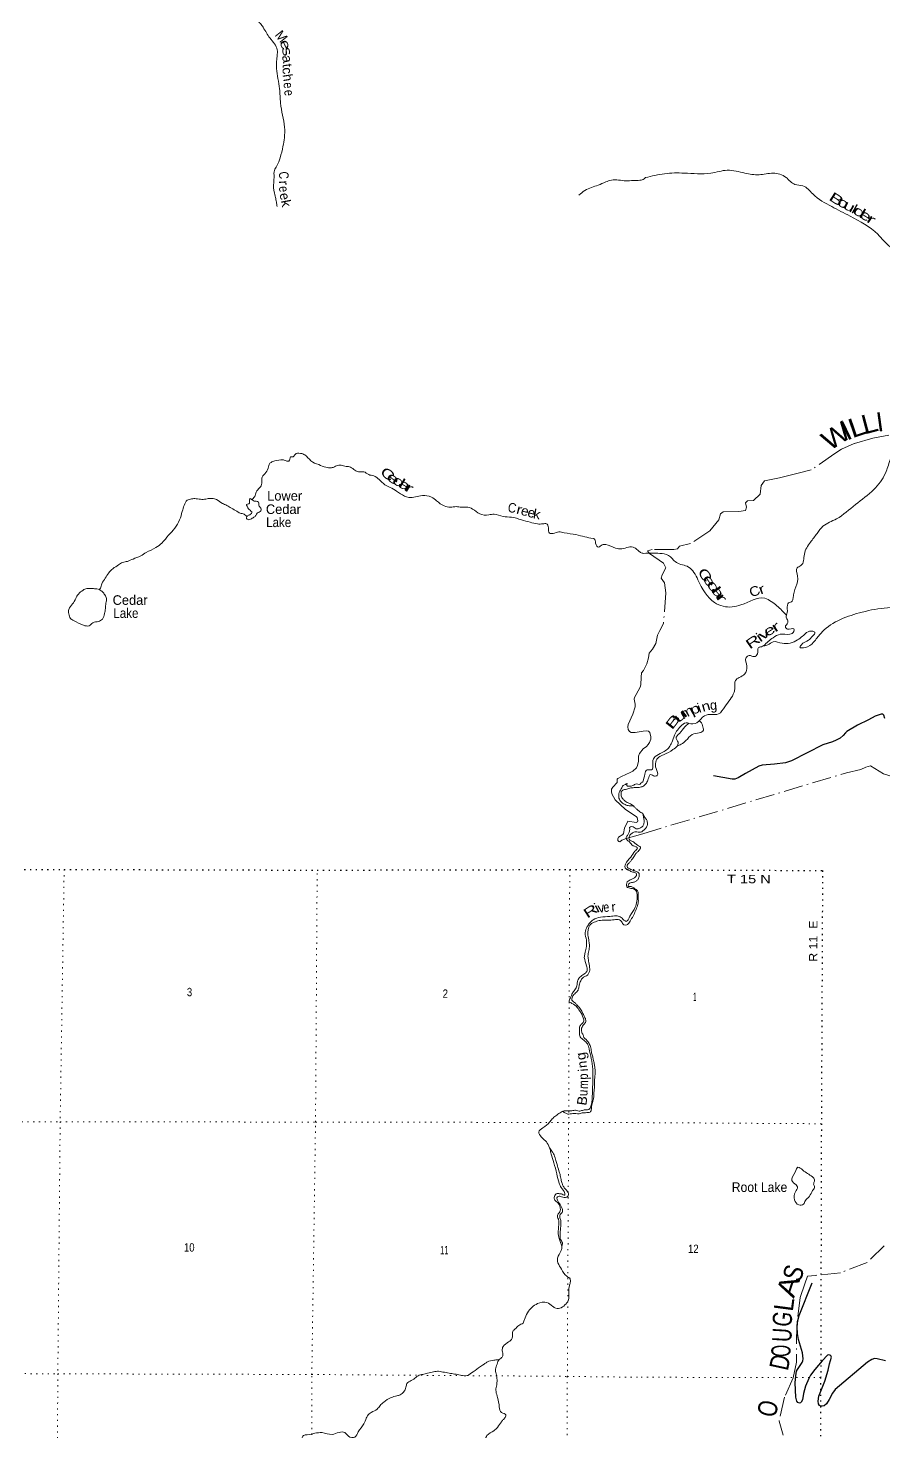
# Model space of a CAD drawing. Header units: feet. Extents: x -252658 to 9, y -366365 to -181930.
# Drawn here: x -107069 to -89221, y -258295 to -229025 of the extents above; entities that cross this region are included whole.
import ezdxf
from ezdxf.enums import TextEntityAlignment as Align

# ---------------------------------------------------------------- set-up
doc = ezdxf.new("R2010")
doc.units = ezdxf.units.FT
doc.header["$LTSCALE"] = 80
doc.linetypes.add('DOT_DASHED', pattern=[7.7, 5, -1.2, 0.3, -1.2])
doc.linetypes.add('DOTTED', pattern=[1.5, 0.3, -1.2])
for name, color, linetype, lineweight in [('29', 7, 'Continuous', 25), ('39', 7, 'Continuous', 13), ('44', 7, 'DOT_DASHED', 13), ('6', 7, 'DOTTED', 25), ('7', 7, 'DOTTED', 13)]:
    doc.layers.add(name, color=color, linetype=linetype, lineweight=lineweight)
doc.layers.add('41', color=7, linetype='Continuous')

msp = doc.modelspace()

# ---------------------------------------------------------------- linework, layer by layer
at = {"layer": '29'}
for points in [[(-89203.51, -243420.87), (-89221.11, -243352.25), (-89245.8, -243331.07), (-89280.11, -243329.07), (-89400.43, -243373.55), (-89540.72, -243450.14), (-89771.26, -243557.09), (-89991.66, -243689.26), (-90023.69, -243722.17), (-90069.24, -243773.95), (-90135.76, -243830.68), (-90217.36, -243872.76), (-90296.14, -243905.34), (-90496.71, -243968.13), (-91150.13, -244301.52), (-91213.61, -244326.22), (-91270.45, -244347.33), (-91501.25, -244374.21), (-91756.69, -244396.79), (-91828.39, -244415.45), (-92108.98, -244564.62), (-92260.98, -244657.93), (-92327.99, -244682.63), (-92385.65, -244685.75), (-92777.39, -244619.14)], [(-90980.93, -257698.15), (-91017.55, -257684.25), (-91038.71, -257652.49), (-91055.64, -257572.32), (-91070.69, -257272.11), (-91059.86, -257123.16), (-91042.23, -257027.88), (-91025.44, -256995.69), (-90925.54, -256849.19), (-90915.28, -256816.15), (-90908.22, -256770.27), (-90922.2, -256647), (-91003.45, -256365.05), (-91026.36, -256246.23), (-91032.42, -256106.93), (-91019.3, -255970.98), (-90991.06, -255866.56), (-90714.25, -255184.93)], [(-89188.92, -256810.74), (-89365.35, -256768.51), (-89415.96, -256765.54), (-89471.15, -256782.63), (-89562.28, -256838.15), (-90238.18, -257412.52), (-90292.96, -257487.42), (-90360.78, -257621.79), (-90418.03, -257712.48), (-90464.75, -257752.3), (-90509.72, -257758.35), (-90537.93, -257758.35), (-90566.15, -257744.24), (-90585.35, -257712.71), (-90594.36, -257656.02), (-90579.87, -257548.54), (-90450.39, -257239.79), (-90384.91, -257007.34), (-90357.23, -256879.12), (-90317.54, -256738.85), (-90326.34, -256710.28), (-90347.5, -256696.17), (-90368.66, -256685.58), (-90395.99, -256695.1), (-90512.06, -256811.63), (-90662.03, -256996.35), (-90749.53, -257109.04), (-90787.91, -257178.98), (-90855.32, -257341.95), (-90899.28, -257497.67), (-90918.92, -257629.86), (-90943.49, -257677.19), (-90961.12, -257691.3), (-90980.93, -257698.15)]]:
    msp.add_lwpolyline(points, dxfattribs=at)
at = {"layer": '39'}
for points in [[(-101873.27, -232746.23), (-101891.15, -232651.2), (-101907.06, -232558.22), (-101938.34, -232434.69), (-101948.37, -232347.89), (-101943.63, -232231.24), (-101939.02, -232120.62), (-101932.03, -231993.96), (-101879.54, -231898.55), (-101811.19, -231727), (-101753.39, -231490.79), (-101723.02, -231310.31), (-101717.88, -231091), (-101762.27, -230840.34), (-101804.55, -230585.7), (-101823.73, -230289.31), (-101888.26, -229869.08), (-101875.96, -229601.61), (-101873.04, -229476.87), (-101928.48, -229354.79), (-102026.06, -229229.72), (-102095.94, -229123.41), (-102167.64, -229009.01), (-102224.07, -228929.18), (-102253.4, -228894.28), (-102269.98, -228866.38)], [(-91729.3, -241903.53), (-91531.4, -241735.24), (-91383.53, -241664.63), (-91182.23, -241663.13), (-91100.96, -241605.78), (-91102.22, -241549.4), (-91231.17, -241559.86), (-91276.78, -241508.97), (-91225.29, -241421.05), (-91224.78, -241382.82), (-91260.03, -241309.91), (-91238.61, -241213.57), (-91234.5, -241056.62), (-91211.72, -241008.6), (-91132.78, -240975.37), (-91115.79, -240909.16), (-91058.31, -240674.38), (-91021.08, -240449.41), (-91032.91, -240280.19), (-90951.77, -240232.9), (-90880.14, -239994.27), (-90752.03, -239746.29), (-90614.7, -239560.82), (-90491.96, -239413.41), (-90210.12, -239257.93), (-89813.63, -238958.96), (-89431.05, -238645.74), (-89191.02, -238306.57), (-89092.73, -238030.03), (-89043.11, -237932.02), (-88923.33, -237855.03), (-88647.6, -237856.47), (-88404.37, -237879.65), (-88095.11, -237931.83), (-87784.13, -238006.18), (-87382.83, -237948.81), (-87223.66, -237936.71), (-86880.25, -238144.31), (-86380.06, -238367.97), (-86201.55, -238414.49), (-86009.2, -238479.29), (-85872.14, -238615.87), (-85502.86, -238694.97), (-85008.37, -238592.48), (-84626.41, -238476.5), (-84477.54, -238331.43), (-84384.97, -238181.63), (-84160, -238065.69), (-84134.83, -237989.52), (-84117.28, -237881.05), (-83973.54, -237818.44), (-83868.41, -237783.53), (-83715.38, -237779.41), (-83280.05, -237585.6), (-83019.4, -237359.4), (-82845.65, -237160.3), (-82677.63, -237087.93), (-82222.53, -237071.49), (-81934.59, -236912.07), (-81592.88, -236644.62), (-81372.31, -236556.81), (-81177.48, -236436.47), (-80910.66, -236351.25), (-80558.31, -235890.71), (-80367.71, -235635.46), (-80222.09, -235582.93), (-79846.15, -235615.83), (-79282.49, -235608.8), (-78929, -235363.64), (-78700.89, -235163.21), (-78553.17, -234953.72), (-78378.63, -234845.2), (-78320.67, -234725.16), (-78228.06, -234573.34), (-78099.69, -234305.24), (-77993.28, -233873.82), (-78130.26, -233431.29), (-78088.05, -233284.89), (-77896.95, -233142.36), (-77461.78, -232960.62), (-77260.61, -232818.22), (-77033.39, -232533.24), (-76851.69, -232191.32), (-76797.86, -231928.32), (-76759.75, -231787.9), (-76772.57, -231693.14), (-76641.38, -231515.64), (-76377.07, -231166.71), (-76212.15, -230874.91), (-76164.68, -230786.94), (-75928.26, -230566.48)], [(-94195.29, -232142.85), (-93795.13, -232061.48), (-93386.38, -232048.48), (-92830.87, -232049.41), (-92487.91, -231989.3), (-92120.37, -232048.25), (-91824.95, -232082.14), (-91530.65, -232049.6), (-91262.12, -232137.51), (-91076.94, -232286.76), (-90910.23, -232313.01), (-90705.19, -232482.64), (-90310.18, -232745.23), (-89926.44, -232947.3), (-89349.76, -233320.86), (-89091.65, -233585.76), (-88747.96, -233773.23), (-88470.37, -233935.72), (-88093.85, -234226.26), (-87531.12, -234589.58), (-87136.78, -234902.48), (-86984.23, -235234.5), (-86877.37, -235370.7), (-86674.93, -235584.58), (-86552.09, -236181.91), (-86397.99, -236548.16), (-86035.4, -236977.41), (-85830.92, -237189.3), (-85571.76, -237375.72), (-85322.42, -237543.89), (-84914.31, -237579.2), (-84563.05, -237652.04), (-84297.4, -237804.32), (-84098.44, -237864.87)], [(-95581.54, -232507.89), (-95458.68, -232412.1), (-95320.45, -232346.86), (-95178.63, -232299.83), (-95022.27, -232233), (-94904.79, -232195.47), (-94755.97, -232192.88), (-94599.58, -232210.61), (-94450.67, -232204), (-94307.78, -232197.26), (-94222.69, -232169.04), (-94195.29, -232142.85)], [(-102394.21, -238862.63), (-102377.72, -238830.36), (-102342.57, -238788.9), (-102310.31, -238699.06), (-102241.88, -238610.06), (-102193.46, -238516.56), (-102193.01, -238411.89), (-102134.54, -238318.63), (-102061.44, -238201.55), (-102024.87, -238099.73), (-101965.76, -238064.86), (-101800.02, -238026.44), (-101725.82, -238034.2), (-101629.75, -238052.54), (-101608.67, -238010.75), (-101597.54, -237964.71), (-101543.25, -237963.96), (-101501.84, -237912.58), (-101386.79, -237893.1), (-101297.04, -237923.37), (-101169.27, -238047.13), (-101008.32, -238127.37), (-100856.85, -238183.23), (-100744.48, -238191.88), (-100675.64, -238171.34), (-100590.5, -238141.1), (-100542.24, -238140.21), (-100438.23, -238162.76), (-100344.13, -238179.04), (-100255.18, -238243.51), (-100147.48, -238280.24), (-100068.98, -238276.02), (-99965.83, -238334.79), (-99857.89, -238361.45), (-99747.13, -238438.51), (-99627.02, -238545.99), (-99515.73, -238600.92), (-99382.9, -238680.5), (-99303.76, -238734.68), (-99128.61, -238809.21), (-98989.69, -238800.36), (-98846.33, -238773.49), (-98658.08, -238804.04), (-98549.32, -238881.05), (-98389.03, -238989.46), (-98264.97, -239014.49), (-98140.08, -239003.3), (-98027.75, -239013.96), (-97935.23, -239012.08), (-97797.49, -239053.53), (-97649.07, -239153.61), (-97460.58, -239174.1), (-97351.66, -239158.51), (-97161.83, -239207.21), (-96989.32, -239223.29), (-96779.53, -239278.5), (-96599.74, -239326.96), (-96443.78, -239362.8), (-96331.17, -239361.39), (-96256.74, -239359.09), (-96216.48, -239442.57), (-96192.95, -239553.84), (-96120.76, -239561.55), (-96001.42, -239530.1), (-95887.23, -239546.85), (-95642.91, -239586.75), (-95459.05, -239633.29), (-95286.92, -239665.48), (-95262.95, -239672.07), (-95233.02, -239767.39), (-95172.63, -239849.32), (-95097.11, -239800.74), (-95020.52, -239792.46), (-94817.23, -239867.64), (-94688.98, -239884.71), (-94549.4, -239847.69), (-94421.05, -239860.74), (-94355.88, -239910.57), (-94296.69, -239958.25), (-94227.66, -239977.24)], [(-105579.46, -240733.88), (-105559.66, -240703.16), (-105527.35, -240611.31), (-105458.31, -240496.15), (-105387.31, -240383.05), (-105298.84, -240296.52), (-105182.34, -240214.68), (-105098.78, -240166.29), (-104993.74, -240144.57), (-104880, -240094.87), (-104717.61, -240028.19), (-104605.41, -239958.32), (-104401.99, -239856.35), (-104279.18, -239762.57), (-104136.68, -239600.8), (-104008.57, -239452.79), (-103908.03, -239279.98), (-103853.6, -239102.07), (-103812.5, -238978.21), (-103747.67, -238871.01), (-103658.51, -238840.87), (-103565.95, -238836.98), (-103441.66, -238851.95), (-103336.85, -238840.29), (-103232.09, -238830.64), (-103138.18, -238854.97), (-103015.4, -238934.32), (-102923.97, -238978.72), (-102826.74, -239033.32), (-102715.74, -239100.32), (-102646.27, -239138.17), (-102564.41, -239162.22), (-102530.77, -239185.15), (-102507.53, -239210.46)], [(-102507.53, -239210.46), (-102482.64, -239190.29), (-102427.74, -239163.38), (-102400.81, -239129.78), (-102459.58, -239064), (-102502.09, -238990.54), (-102511.38, -238958.11), (-102462.78, -238943.13), (-102453.14, -238874.91), (-102444.21, -238836.87), (-102394.54, -238862.18), (-102352.92, -238887.31), (-102308.76, -238890.34), (-102262.93, -238907.51), (-102258.13, -238959.97), (-102227.35, -239019.06), (-102210.11, -239055.7), (-102214.89, -239087.8), (-102247.69, -239115.22), (-102290.4, -239136.38), (-102315.69, -239186.12), (-102360.79, -239223.32), (-102430.14, -239266), (-102464.53, -239275.27), (-102498.41, -239262.4), (-102512.28, -239254.02), (-102507.53, -239210.46)], [(-94230.1, -239976.57), (-93895, -239978.62), (-93716.41, -240019.1), (-93549.31, -240166.12), (-93294.97, -240261.9), (-93099.3, -240530.04), (-92751.39, -241003.39), (-92573.28, -241080.1), (-92202.57, -241052.54), (-91705.58, -240913.84), (-91571.59, -240977.92), (-91346.72, -241169.94), (-91251.42, -241267.75)], [(-83994.45, -240585.79), (-84230.87, -240655.29), (-85266, -240849.64), (-85534.81, -240932.82), (-86364.43, -241111.62), (-87315.92, -241222.48), (-87555.69, -241241.61), (-88403.98, -241160.53), (-89148.06, -241112.96), (-89674.58, -241202.98), (-90507.3, -241613.22), (-90650.48, -241784.53), (-90811.37, -241925.42), (-90930.43, -241948.08), (-90968.64, -241945.59), (-90949.8, -241891.48), (-90793.42, -241786.76), (-90707.74, -241701.28), (-90664.43, -241623.33), (-90700.38, -241602.75), (-90833.58, -241629.26), (-90921.16, -241706.66), (-91020.76, -241779.89), (-91341.76, -241852.35), (-91528.53, -241821.83), (-91640.1, -241886.85), (-91730.9, -241903.83)], [(-105579.46, -240733.88), (-105517.25, -240780.65), (-105468.43, -240842.18), (-105433.96, -240915.45), (-105444.31, -241013.86), (-105454.99, -241126.34), (-105473.56, -241232.61), (-105518.44, -241346.32), (-105600.04, -241396.76), (-105717.28, -241424.24), (-105795.09, -241484.84), (-105911.48, -241476.1), (-106120.23, -241376.63), (-106183.58, -241334.89), (-106219.44, -241235.41), (-106219.38, -241146.84), (-106140.29, -241031.91), (-106075.37, -240920.68), (-106018.85, -240825.36), (-105922.49, -240745.06), (-105841.27, -240710.71), (-105730.72, -240711.27), (-105632.41, -240719.59), (-105579.46, -240733.88)], [(-93295.35, -243526.03), (-93121.03, -243508.73), (-92960.06, -243361.8), (-92804.75, -243337.58), (-92671.75, -243325.16), (-92536.88, -243173.88), (-92345.69, -242874.35), (-92328.35, -242781.98), (-92318.29, -242631.14), (-92238.91, -242565.72), (-92125.22, -242492.67), (-92078.8, -242332.22), (-92092.47, -242150.9), (-92031.51, -242107.38), (-91925.15, -242130.86), (-91859.95, -242071.29), (-91836.09, -241942.77), (-91775.45, -241923.4), (-91730.9, -241903.83)], [(-93295.35, -243526.03), (-93373.79, -243596.14), (-93482.25, -243729.64), (-93554.14, -243837.43), (-93522.67, -243892.17), (-93527.98, -243988.72), (-93619.64, -244070.09), (-93814.29, -244176.35), (-93913.57, -244225.42), (-93973.15, -244466.21), (-93948.84, -244605.4), (-94005.4, -244620.79), (-94081.44, -244587.64), (-94137.04, -244681.54), (-94174.45, -244769.64), (-94248.81, -244840.57)], [(-94247.27, -244739.45), (-94206.13, -244580.04), (-94158.64, -244490.05), (-94066.07, -244491.21), (-94042.23, -244364.71), (-94014.38, -244238.25), (-93884.4, -244151.31), (-93697.43, -244016.79), (-93645.85, -243922.83), (-93587.46, -243770.59), (-93433.7, -243561.17), (-93318.32, -243512.3), (-93293.11, -243525.81)], [(-93531.82, -243993.95), (-93449.04, -243955.49), (-93349.44, -243882.26), (-93216.91, -243755.11), (-92986.26, -243665.41), (-93007.1, -243568.53), (-93024.46, -243511.95), (-93067.81, -243476.58)], [(-94247.27, -244739.45), (-94266.26, -244750.27), (-94288.88, -244771.89), (-94325.66, -244797.21), (-94381.68, -244785.84), (-94420.19, -244799.04), (-94458.88, -244820.28), (-94519.49, -244832.97), (-94557.57, -244828.06), (-94575.6, -244825.63), (-94583.03, -244799.28), (-94572.46, -244777.38), (-94592.74, -244784.96), (-94657.84, -244817.68), (-94697.62, -244885.2), (-94748.38, -244992.73), (-94736.96, -245105.73), (-94686.28, -245173.34), (-94614.89, -245215.27), (-94535.09, -245241.28), (-94492.89, -245242.26), (-94444.27, -245243.39)], [(-94250.03, -245398.55), (-94289.06, -245379.86), (-94330.5, -245346.69), (-94385.72, -245301.12), (-94428.98, -245259.85), (-94462.33, -245224.85), (-94553.76, -245180.45), (-94634.92, -245126.22), (-94683.87, -245070.73), (-94702.08, -244989.78), (-94682.49, -244925.81), (-94607.44, -244897.36), (-94516.41, -244873.3), (-94431.7, -244861.18), (-94389.41, -244858.14), (-94323.06, -244857.66), (-94282.59, -244846.52), (-94247.72, -244840.38)], [(-94251.63, -245764.42), (-94156.08, -245653.49), (-94155.01, -245572.99), (-94164.64, -245540.67), (-94204.13, -245483.81), (-94250.03, -245398.55)], [(-94251.15, -245665.51), (-94225.91, -245606.93), (-94222.68, -245549.76), (-94248.48, -245401.43)], [(-95471.63, -248404.34), (-95455.68, -248324.18), (-95430.89, -248210.01), (-95424.97, -248043.05), (-95449.42, -247885.46), (-95408.27, -247759.59), (-95358.31, -247686.26), (-95284.37, -247619.53), (-95130.21, -247560.7), (-94934.9, -247547.12), (-94810, -247535.93), (-94722.02, -247556.09), (-94643.16, -247622.35), (-94597.56, -247649.58), (-94516.61, -247540.74), (-94405.74, -247356.09), (-94372.63, -247230.03), (-94376.56, -247054.79), (-94395.57, -247008.05), (-94460.98, -246968.28), (-94541.06, -246954.34), (-94584.65, -246927.15), (-94591.6, -246880.69), (-94572.25, -246826.78), (-94488.64, -246776.38), (-94435.79, -246751.44), (-94394.66, -246712.13), (-94380.13, -246692.34), (-94387.08, -246645.88), (-94458.89, -246622.06), (-94534.54, -246590.11), (-94598.03, -246554.41), (-94620.96, -246503.55), (-94611.84, -246457.46), (-94499.8, -246309.07), (-94412.54, -246188.3), (-94381.6, -246154.79), (-94360.76, -246123.07), (-94450.04, -246072.68), (-94528.57, -245992.34), (-94585.7, -245942.69), (-94592.75, -245900.25), (-94559.23, -245842.65), (-94533.8, -245786.87), (-94522.2, -245720.71), (-94525.56, -245692.45), (-94480.88, -245673.35), (-94385.43, -245717.85), (-94312.82, -245707.45), (-94278.15, -245686.12), (-94251.15, -245665.51)], [(-94354.12, -246783.54), (-94326.4, -246715.73), (-94336.66, -246638.99), (-94402.21, -246605.26), (-94461.97, -246581.73), (-94535.6, -246549.82), (-94567.28, -246528.95), (-94572.08, -246476.5), (-94541.04, -246438.97), (-94499.73, -246391.61), (-94433.36, -246304.58), (-94391.53, -246235.09), (-94346.29, -246191.85), (-94313.1, -246148.33), (-94294.36, -246120.58), (-94361.3, -246060.64), (-94460.07, -245985.88), (-94517.62, -245954.34), (-94538.69, -245909.56), (-94502.88, -245839.93), (-94453.62, -245796.79), (-94372.97, -245786.58), (-94272.37, -245782.88), (-94251.63, -245764.42)], [(-95921.08, -251609.92), (-95857.34, -251652.67), (-95793.38, -251668.25), (-95738.94, -251661.46), (-95680.49, -251654.77), (-95614.33, -251662.34), (-95574.14, -251663.28), (-95537.6, -251648.02), (-95493.3, -251645.02), (-95444.94, -251640.11), (-95390.55, -251635.33), (-95348.12, -251626.25), (-95329.38, -251598.5), (-95322.46, -251560.41), (-95317.16, -251506.18), (-95305.89, -251454.1), (-95292.66, -251404.08), (-95275.17, -251344.09), (-95269.5, -251273.76), (-95265.46, -251187.29), (-95257.5, -251104.93), (-95250.87, -250907.8), (-95239.68, -250773.18), (-95250.03, -250700.46), (-95260.25, -250621.71), (-95282.24, -250530.61), (-95298.58, -250455.74), (-95320.75, -250372.69), (-95329.48, -250316.12), (-95342.27, -250261.46), (-95382.44, -250173.96), (-95425.41, -250120.62), (-95476.47, -250069.11), (-95495.38, -250018.34), (-95524.11, -249957.28), (-95528.96, -249906.84), (-95515.67, -249854.8), (-95490.67, -249817.13), (-95463.79, -249785.55), (-95447.11, -249759.76), (-95437.99, -249713.67), (-95464.47, -249642.6), (-95497.02, -249573.39), (-95545.08, -249479.67), (-95611.65, -249403.64), (-95654.76, -249356.33), (-95694.24, -249325.22), (-95727.59, -249290.22), (-95724.5, -249243.99), (-95684.68, -249174.46), (-95616.86, -249111.61), (-95589.42, -249055.88), (-95575.58, -248979.7), (-95543.36, -248891.87), (-95499.61, -248826.45), (-95442.56, -248793.55), (-95405.92, -248774.27), (-95374.6, -248724.67), (-95353.24, -248670.81), (-95357.94, -248614.34), (-95378.85, -248476.95), (-95392.56, -248375.98), (-95375.91, -248265.64), (-95361.26, -248155.26), (-95371.24, -248066.45), (-95392.28, -247935.1), (-95392.64, -247864.63), (-95372.44, -247774.51), (-95340.93, -247716.86), (-95237, -247656.87), (-95131.82, -247629.11), (-94985, -247626.49), (-94846.04, -247615.62), (-94735.58, -247620.2), (-94694.14, -247653.37), (-94641.55, -247725.06), (-94583.23, -247724.4), (-94529.67, -247669.27), (-94466.99, -247568.06), (-94412.11, -247456.6), (-94369.29, -247344.86), (-94342.87, -247246.82), (-94344.72, -247154.18), (-94361.46, -247010.85), (-94412.76, -246969.4), (-94520.21, -246922.61), (-94550.4, -246923.92), (-94541.04, -246867.77), (-94461.93, -246837.4), (-94403.14, -246816.62), (-94354.12, -246783.54)], [(-96741.91, -256028.86), (-96717.92, -255948.89), (-96652.38, -255811.51), (-96559.14, -255692.88), (-96442.87, -255621.1), (-96249.28, -255595.4), (-96128.6, -255678.73), (-96063.1, -255714.47), (-95954.32, -255704.92), (-95849.92, -255624.81), (-95812.53, -255573.33), (-95793.2, -255434.87), (-95780.88, -255251.96), (-95763.15, -255181.91), (-95767.29, -255101.29), (-95836.44, -255049.36), (-95943.55, -254901.92), (-96018.84, -254769.32), (-96031.49, -254708.63), (-95971.65, -254557.02), (-95944.02, -254493.24), (-95940.36, -254422.86), (-95994.95, -254264.57), (-96011.88, -254129.29), (-96005.32, -254020.73), (-96009.63, -253861.59), (-96026.67, -253816.91), (-96010.96, -253746.81), (-95981.84, -253705.21), (-95973.92, -253606.01), (-96037.4, -253502.61), (-96090.33, -253445.01), (-96086.52, -253368.6), (-96053.48, -253331.11), (-95985.07, -253328.68), (-95907.14, -253348.61), (-95875.23, -253359.41), (-95876.39, -253323.15), (-95953.83, -253196.54), (-95991.99, -253109.08), (-96043.72, -252914.62), (-96106.66, -252683.66), (-96160.73, -252503.23), (-96182.57, -252406.09), (-96241.79, -252273.86), (-96326.07, -252181.31), (-96400.48, -252097.04), (-96419.3, -252042.25), (-96334.85, -251955.63), (-96195.44, -251840.09), (-96137.49, -251768.96), (-96063.6, -251704.25), (-95973.64, -251639.9), (-95892.33, -251601.53), (-95797.9, -251603.72), (-95707.25, -251595.76), (-95630.76, -251591.5), (-95578.85, -251606.8), (-95506.09, -251590.37), (-95433.48, -251579.98), (-95375.07, -251575.3), (-95350.16, -251541.65), (-95304.41, -251305.16), (-95294.26, -251043.69), (-95292.93, -250729.66), (-95324.01, -250511.52), (-95369.43, -250305.12), (-95405.24, -250203.63), (-95440.47, -250162.55), (-95523.25, -250092.18), (-95569.72, -250016.61), (-95567.7, -249930.09), (-95569.83, -249849.52), (-95524.21, -249790.18), (-95486.96, -249744.75), (-95481.91, -249700.57), (-95544.77, -249552.15), (-95618.62, -249443.74), (-95727.24, -249360.69), (-95782.6, -249321.15), (-95758.75, -249247.22), (-95718.22, -249147.51), (-95666.34, -249078.25), (-95626.23, -248996.64), (-95605.32, -248876.34), (-95559.61, -248812.98), (-95479.83, -248754.44), (-95434.74, -248717.24), (-95409.59, -248673.53), (-95425.36, -248574.52), (-95471.63, -248404.34)], [(-95941, -254420.23), (-95927.64, -254394.97), (-95945.76, -254310), (-95969.02, -254273.22), (-95971.62, -254212.77), (-95972.12, -254148.33), (-95966.31, -254071.97), (-95957.59, -253957.42), (-95958.38, -253905.06), (-95965.52, -253866.65), (-95976.82, -253834.17), (-95982.23, -253807.88), (-95971.06, -253759.82), (-95931.89, -253718.45), (-95931.97, -253635.91), (-95989.84, -253531.9), (-96018.75, -253478.88), (-96039.29, -253411.97), (-96012.51, -253384.41), (-95946.35, -253391.99), (-95888.42, -253407.42), (-95832.02, -253402.69), (-95802.05, -253324.88), (-95862.26, -253234.9), (-95907.01, -253171.45), (-95931.81, -253114.51), (-95953.94, -253029.44), (-95975.74, -252930.29), (-96000.02, -252851.21), (-96037.09, -252717.48), (-96061.32, -252636.39), (-96100.83, -252520.72), (-96160.76, -252418.67), (-96189.98, -252380)], [(-90687.56, -253132.29), (-90681.06, -253098.16), (-90668.18, -253037.93), (-90713.66, -252976.98), (-90915.05, -252835.57), (-91012.88, -252775.97), (-91072.61, -252877.88), (-91141.39, -253054.14), (-91054.03, -253143.8), (-91024.41, -253186.44), (-91066.08, -253292.6), (-91084.33, -253453.39), (-90995.2, -253561.19), (-90900.43, -253548.29), (-90859.16, -253472.32), (-90775.44, -253382.79), (-90707.42, -253262.88), (-90666.01, -253176.84), (-90687.56, -253132.29)], [(-98710.89, -262244.04), (-98692.39, -262226.36), (-98700.92, -262161.74), (-98693.2, -262089.44), (-98680.39, -262057.53), (-98627.16, -262016.49), (-98572.72, -262009.7), (-98509.73, -261980.97), (-98502.95, -261948.91), (-98505.69, -261894.5), (-98496.67, -261852.43), (-98463.53, -261810.92), (-98401.7, -261745.92), (-98356.69, -261712.75), (-98329.82, -261681.16), (-98297.25, -261663.8), (-98254.39, -261636.61), (-98241.68, -261608.72), (-98239.93, -261534.27), (-98224.13, -261460.15), (-98217.8, -261361.66), (-98208.11, -261291.42), (-98187.12, -261253.66), (-98168.57, -261233.96), (-98138.15, -261222.59), (-98072.08, -261234.19), (-98000.46, -261266.05), (-97954.39, -261273.16), (-97897.94, -261266.42), (-97875.46, -261250.83), (-97855.87, -261186.87), (-97864.45, -261124.26), (-97866.82, -261053.74), (-97865.78, -261009.48), (-97854.98, -260977.52), (-97815.58, -260926.09), (-97770.67, -260896.94), (-97731.7, -260863.62), (-97673.84, -260796.52), (-97654.67, -260750.66), (-97627.09, -260688.89), (-97614.47, -260665.03), (-97625.58, -260624.51), (-97632.44, -260574.02), (-97623.51, -260535.98), (-97606.68, -260504.16), (-97581.72, -260468.5), (-97515.38, -260296.91), (-97449.4, -260054.85), (-97432.19, -260006.93), (-97383.6, -259820.84), (-97364.29, -259768.94), (-97284.05, -259690.28), (-97220.68, -259645.45), (-97183.05, -259583.92), (-97213.46, -259508.72), (-97321.32, -259393.48), (-97322.7, -259280.71), (-97312.82, -259202.43), (-97285.76, -259162.79), (-97277.26, -258971.74), (-97374.73, -258756.08), (-97513, -258565.65), (-97534.37, -258448.39), (-97498.43, -258372.72), (-97355.28, -258269.35), (-97279.29, -258200.65), (-97196.1, -258081.8), (-97154.78, -258034.44), (-97113.32, -257981.05), (-97104.34, -257941), (-97193.67, -257892.62), (-97241.17, -257774.75), (-97276.82, -257580.66), (-97309.97, -257451.05), (-97310.66, -257394.66), (-97291.95, -257282.36), (-97314.84, -257058.37), (-97323.71, -257007.83), (-97297.33, -256911.81), (-97254.56, -256802.08), (-97194.97, -256747.1), (-97165.66, -256697.45), (-97179.52, -256602.51), (-97163.43, -256516.32), (-97046.55, -256418.38), (-96974.43, -256343.55), (-96958.93, -256196.95), (-96911.54, -256147.72), (-96835.46, -256075), (-96741.91, -256028.86)], [(-103810.89, -258981), (-103693.6, -258951.52), (-103503.09, -258885.48), (-103373.32, -258838.17), (-103195.57, -258802.04), (-103086.51, -258780.41), (-102978.72, -258813.11), (-102793.66, -258893.91), (-102692.75, -258962.69), (-102524.64, -258994.78), (-102357.04, -259049), (-102233.51, -259096.16), (-102140.79, -258999.67), (-102054.73, -258844.65), (-101995.29, -258795.7), (-101842.4, -258791.2), (-101737.97, -258795.64), (-101661.88, -258722.92), (-101550.62, -258693.29), (-101449.08, -258649.35), (-101393.46, -258592.26), (-101349.62, -258522.82), (-101358.21, -258460.21), (-101321.93, -258370.46), (-101247.16, -258354.08), (-100938.58, -258310.92), (-100730.38, -258347.97), (-100582.62, -258305.1), (-100466.09, -258307.8), (-100387.47, -258384.12), (-100253.23, -258403.34), (-100182.37, -258296.28), (-100067.76, -258123.79), (-100014.84, -258010.27), (-99956.42, -257919.02), (-99911.46, -257887.86), (-99789.26, -257820.24), (-99727.14, -257743.17), (-99649.14, -257674.52), (-99500.16, -257579.33), (-99378.67, -257541.89), (-99305.77, -257519.43), (-99240.21, -257466.6), (-99187.43, -257359.11), (-99167.6, -257285.09), (-99077.74, -257224.77), (-98979.69, -257158.6), (-98887.96, -257104.36), (-98837.59, -257099.49), (-98738.38, -257069.58), (-98613.1, -257042.3), (-98506.29, -257030.69), (-98448.21, -257040.09), (-98320.09, -257063.2), (-98201.98, -257084.06), (-98083.81, -257102.91), (-97941.63, -257126.34), (-97821.63, -257066.72), (-97674.42, -256961.43), (-97594.65, -256902.89), (-97541.65, -256871.91), (-97490.53, -256834.85), (-97355.06, -256801.76), (-97270.39, -256791.65), (-97249.33, -256793.98)]]:
    msp.add_spline(points, degree=3, dxfattribs=at)
at = {"layer": '44'}
for points in [[(-89117.91, -237512.35), (-89451.84, -237576.22), (-89838.14, -237686.28), (-90105.82, -237802.57), (-90242.75, -237896.92), (-90736.1, -238236.2), (-91039.9, -238314.2), (-91402.02, -238400.16), (-91713.82, -238462.05), (-91780.39, -238564.56), (-91802.89, -238745.61), (-91939.89, -238872.16), (-92066.59, -238880.01), (-92110.91, -238922.2), (-92084.96, -239010.77), (-92105.22, -239083.17), (-92248.03, -239105.08), (-92571.77, -239108.61), (-92630.17, -239150.77), (-92662.61, -239277.48), (-92852.12, -239510.59), (-93256.84, -239773.54), (-93482.16, -239829.53), (-93522.5, -239885.8), (-93604.96, -239897.75), (-94053.36, -239895.04), (-94147.94, -239927.09), (-94107.83, -239977.45), (-93820.71, -240179.11), (-93770.65, -240281.8), (-93847.36, -240424.54), (-93869.63, -240496.94), (-93799.45, -240589.6), (-93771.74, -240796.89), (-93817.32, -241438.67), (-93894.03, -241583.42), (-93940.5, -241685.96), (-93977.05, -241858.94), (-94049.69, -241975.53), (-94116.22, -242057.92), (-94132.51, -242156.49), (-94164.94, -242281.19), (-94237.74, -242420.99)], [(-94237.74, -242420.99), (-94279.42, -242469.43), (-94285.75, -242559.99), (-94290.68, -242714.94), (-94302.53, -242767.27), (-94387.49, -242922.02), (-94420.92, -242979.06), (-94430.02, -243016.5), (-94406.24, -243119.23), (-94409.64, -243174.55), (-94457.2, -243330.43), (-94556.43, -243545.53), (-94564.19, -243596.79), (-94552.76, -243650.21), (-94525.98, -243692.36), (-94494.67, -243712.77), (-94406.21, -243711.01), (-94242.97, -243687.8)], [(-94242.97, -243687.8), (-94162.95, -243674.73), (-94128.44, -243686.23), (-94104.39, -243712.39), (-94083.48, -243800.28), (-94084.53, -243851.55), (-94112.76, -243921.65), (-94138.9, -243962.45), (-94171.31, -244005.35), (-94244.48, -244054.12)], [(-94244.48, -244054.12), (-94320.22, -244151.98), (-94337.49, -244204.36), (-94341.86, -244309.02), (-94356.69, -244400.46), (-94378.51, -244445.79), (-94457.4, -244515.14), (-94515.56, -244548.06), (-94692.75, -244630.08), (-94767.38, -244670.66), (-94783.41, -244688.19), (-94785.63, -244752.6), (-94874.42, -244850.97), (-94899.35, -244896.55), (-94904.87, -244939.45), (-94892.41, -244990.39), (-94825.06, -245118.83), (-94612.61, -245316.7), (-94385.92, -245462.27), (-94366.26, -245483.88), (-94358.44, -245516.02), (-94350.63, -245553.38), (-94362.18, -245577.07), (-94384.33, -245587.07), (-94561.17, -245562.41), (-94630, -245707.14), (-94652.79, -245819.24), (-94666.63, -245839.89), (-94757.3, -245898), (-94772.61, -245930.45), (-94767.4, -245963.47), (-94748.29, -245986.06), (-94725.45, -245994.71), (-94689.15, -245958.58), (-94596.55, -245922.62), (-94251.79, -245824.41)], [(-94251.79, -245824.41), (-90001.35, -244551.22), (-89705.61, -244481.25), (-89598.95, -244435.14), (-89500.36, -244407.13), (-89233.28, -244574.54), (-88728.9, -244730.25)], [(-89213.72, -254417.63), (-89568.34, -254763.15), (-90127.79, -254975.57), (-90646.69, -255031.1), (-90815.63, -255048.95), (-90872.27, -255209.82), (-90965.36, -255491.37), (-91038.93, -256056.65), (-91042.59, -256839.34), (-91113.65, -257165.18), (-91295.48, -257573.35), (-91407.12, -258074.19), (-91325.29, -258364.05)]]:
    msp.add_lwpolyline(points, dxfattribs=at)
at = {"layer": '6'}
for points in [[(-125672.77, -246400.09), (-122111.73, -246511.1), (-116885.82, -246545.95), (-111587.15, -246564.36), (-106316.28, -246568.04), (-101039.61, -246581.92), (-95772.38, -246569.4), (-94254.87, -246572.45)], [(-94254.87, -246572.45), (-90501.43, -246590.98), (-90525.76, -251870.27), (-90540.16, -257159.76), (-90561.27, -262499.49), (-90598.02, -267804.8), (-90614.59, -273106.33), (-90601.67, -274698.63)]]:
    msp.add_lwpolyline(points, dxfattribs=at)
at = {"layer": '7'}
for p, q in [((-90525.76, -251870.27), (-94276.64, -251846.44)), ((-90540.16, -257159.76), (-94298.54, -257156.55))]:
    msp.add_line(p, q, dxfattribs=at)
for points in [[(-106316.28, -246568.04), (-106399.36, -251828.51), (-106448.14, -257083.73), (-106476.43, -262407.88), (-106521.76, -267687.35), (-106527.33, -272985.86), (-106513.44, -274619.33)], [(-101168.18, -274643.6), (-101230.91, -273014.29), (-101187.3, -267722.7), (-101147.81, -262435.05), (-101151.39, -257098.08), (-101074.29, -251835.46), (-101039.61, -246581.92)], [(-95772.38, -246569.4), (-95795.47, -251843.34), (-95823.05, -257137.31), (-95837.32, -262463.8), (-95885.13, -267763.34), (-95914.72, -273057.27), (-95854.52, -274666.49)], [(-109601.74, -251828.6), (-106399.36, -251828.51), (-101074.29, -251835.46), (-95795.47, -251843.34), (-94276.64, -251846.44)], [(-125731.14, -257010.15), (-122190.67, -257084.4), (-116999.6, -257062.06), (-111696.44, -257060.45), (-106448.14, -257083.73), (-101151.39, -257098.08), (-95823.05, -257137.31), (-94298.54, -257156.55)]]:
    msp.add_lwpolyline(points, dxfattribs=at)

# ---------------------------------------------------------------- texts
at = {"layer": '41'}
for s, rotation, p in [('M', 308.351, (-101865.85, -229259.82)), ('t', 277.538, (-101761.37, -229816.96)), ('h', 279.159, (-101749.24, -230073.2)), ('r', 273.642, (-101834.83, -232256.39)), ('e', 281.728, (-101811.7, -232553.86)), ('r', 5.173, (-94852.17, -247445.34)), ('i', 94.663, (-95395.81, -250741.9)), ('n', 96.099, (-95415.78, -250623.4))]:
    msp.add_text(s, height=200, rotation=rotation, dxfattribs=at).set_placement(p, align=Align.CENTER)
for s, rotation, width, p in [('e', 294.669, 1.35, (-101790.71, -229408.62)), ('s', 287.118, 1.35, (-101759.71, -229538.76)), ('a', 281.848, 1.1, (-101760.06, -229687.77)), ('c', 278.695, 1.05, (-101760.77, -229926.75)), ('e', 276.34, 0.85, (-101737.96, -230228.65)), ('e', 275.655, 0.85, (-101722.32, -230384.25)), ('C', 273.612, 0.8, (-101834.75, -232099.79)), ('e', 276.578, 0.85, (-101831.96, -232392.88)), ('k', 280.656, 1.1, (-101783.84, -232695.5)), ('B', 327.415, 1.65, (-90263.61, -232675.32)), ('o', 331.462, 1.45, (-90117.65, -232756.05)), ('u', 332.497, 1.55, (-89987.26, -232826.13)), ('l', 330.497, 1.2, (-89881.58, -232883.67)), ('d', 329.592, 1.7, (-89781.72, -232939.47)), ('e', 327.351, 1.55, (-89653.62, -233016.18)), ('r', 327.351, 1.75, (-89535.01, -233094.66)), ('C', 322.61, 1.5, (-99629.02, -238402.91)), ('e', 322.853, 1.7, (-99512.61, -238492.21)), ('d', 329.539, 1.7, (-99384.72, -238564.7)), ('a', 329.317, 1.6, (-99269.09, -238632.9)), ('r', 330.697, 1.65, (-99162.91, -238698.21)), ('C', 349.672, 0.9, (-96991.52, -239125.26)), ('r', 345.41, 1.2, (-96848.55, -239158.3)), ('e', 344.917, 1.05, (-96731.12, -239188.14)), ('e', 344.913, 1.05, (-96594.08, -239224.91)), ('k', 349.855, 1.1, (-96476.34, -239257.36)), ('C', 306.061, 1.5, (-93032.44, -240485.96)), ('e', 306.149, 1.7, (-92942.55, -240605.92)), ('d', 306.149, 1.9, (-92849.78, -240730.54)), ('a', 306.482, 1.8, (-92764.22, -240842.34)), ('r', 306.482, 1.9, (-92680.96, -240964.08)), ('C', 20.863, 1.15, (-91882.35, -240858.62)), ('r', 19.95, 1.35, (-91737.64, -240815.45)), ('e', 32.344, 1.55, (-91560.13, -241665)), ('r', 32.402, 1.75, (-91427.66, -241589.29)), ('R', 34.831, 1.55, (-91896.17, -241899.18)), ('i', 34.831, 1.45, (-91765.72, -241812.83)), ('v', 33.377, 1.7, (-91669.53, -241738.27)), ('m', 28.419, 1.25, (-93287.43, -243374.85)), ('B', 52.295, 1.8, (-93543.47, -243545.12)), ('u', 39.153, 1.95, (-93407.71, -243438.31)), ('R', 33.016, 1.5, (-95285.08, -247517.6)), ('i', 27.598, 1.2, (-95165.54, -247457.07)), ('v', 11.657, 1.05, (-95099.45, -247460.48)), ('e', 3.869, 0.8, (-95003.44, -247451.81)), ('g', 100.112, 1.1, (-95442.61, -250446.23)), ('p', 90.852, 0.85, (-95393.05, -250884.82)), ('m', 88.2, 0.8, (-95390.61, -251056.95)), ('B', 82.115, 1.1, (-95415.55, -251401.99)), ('u', 87.354, 0.9, (-95402.47, -251230.49))]:
    msp.add_text(s, height=200, rotation=rotation, dxfattribs=dict(at, width=width)).set_placement(p, align=Align.CENTER)
for s, p in [('Lower', (-102081.82, -238876.5)), ('Cedar', (-102108.94, -239156.34)), ('Cedar', (-105305.21, -241050.67))]:
    msp.add_text(s, height=200, dxfattribs=at).set_placement(p)
for s, width, p in [('Lake', 0.9, (-102103.15, -239429.04)), ('Lake', 0.9, (-105289.24, -241322.85)), ('Root Lake', 0.95, (-92394.4, -253291.95))]:
    msp.add_text(s, height=200, dxfattribs=dict(at, width=width)).set_placement(p)
for s, rotation, width, p in [('p', 22.668, 1.4, (-93223.56, -243352.96)), ('n', 15.774, 1.2, (-92996.03, -243282.29))]:
    msp.add_text(s, height=200, rotation=rotation, dxfattribs=dict(at, width=width)).set_placement(p)
for s, rotation, p in [('i', 19.142, (-93068.08, -243304.91)), ('g', 5.7, (-92840.17, -243245.12))]:
    msp.add_text(s, height=200, rotation=rotation, dxfattribs=at).set_placement(p)
at = {"layer": '44'}
for s, rotation, width, p in [('L', 14.903, 1.1, (-89470.08, -237457.66)), ('W', 32.568, 1.15, (-90114.56, -237695.99)), ('I', 25.482, 1.1, (-89920.06, -237600.14)), ('L', 18.903, 1.2, (-89712.93, -237522.29)), ('S', 70.604, 0.85, (-90921.01, -255047.12)), ('A', 71.704, 1.2, (-91032.19, -255320.97)), ('L', 82.585, 0.95, (-91104.53, -255657.36)), ('G', 82.585, 0.75, (-91140.63, -255966.84)), ('U', 86.732, 0.75, (-91146.11, -256286.03)), ('D', 77.697, 0.8, (-91193.5, -256883.33)), ('O', 89.732, 0.6, (-91168.1, -256605.5))]:
    msp.add_text(s, height=400, rotation=rotation, dxfattribs=dict(at, width=width)).set_placement(p, align=Align.CENTER)
msp.add_text('I', height=400, rotation=7.828, dxfattribs=at).set_placement((-89280.51, -237431.84), align=Align.CENTER)
at = {"layer": '44', "width": 0.8}
msp.add_text('O', height=400, rotation=77.434, dxfattribs=at).set_placement((-91483.7, -258011.93))
at = {"layer": '6'}
for s, rotation, width, p in [('T 15 N', 359.717, 1.3, (-92493.17, -246853.22)), ('R 11  E', 89.736, 1.1, (-90610.12, -248492.16))]:
    msp.add_text(s, height=175, rotation=rotation, dxfattribs=dict(at, width=width)).set_placement(p)
at = {"layer": '7'}
for s, width, p in [('3', 0.85, (-103756.95, -249211.71)), ('2', 0.85, (-98422.74, -249244.01)), ('1', 0.4, (-93196.83, -249309.89)), ('10', 0.85, (-103817.97, -254536.22)), ('11', 0.65, (-98475.14, -254591)), ('12', 0.85, (-93306.51, -254565.74))]:
    msp.add_text(s, height=175, dxfattribs=dict(at, width=width)).set_placement(p)

doc.saveas('drawing.dxf')
